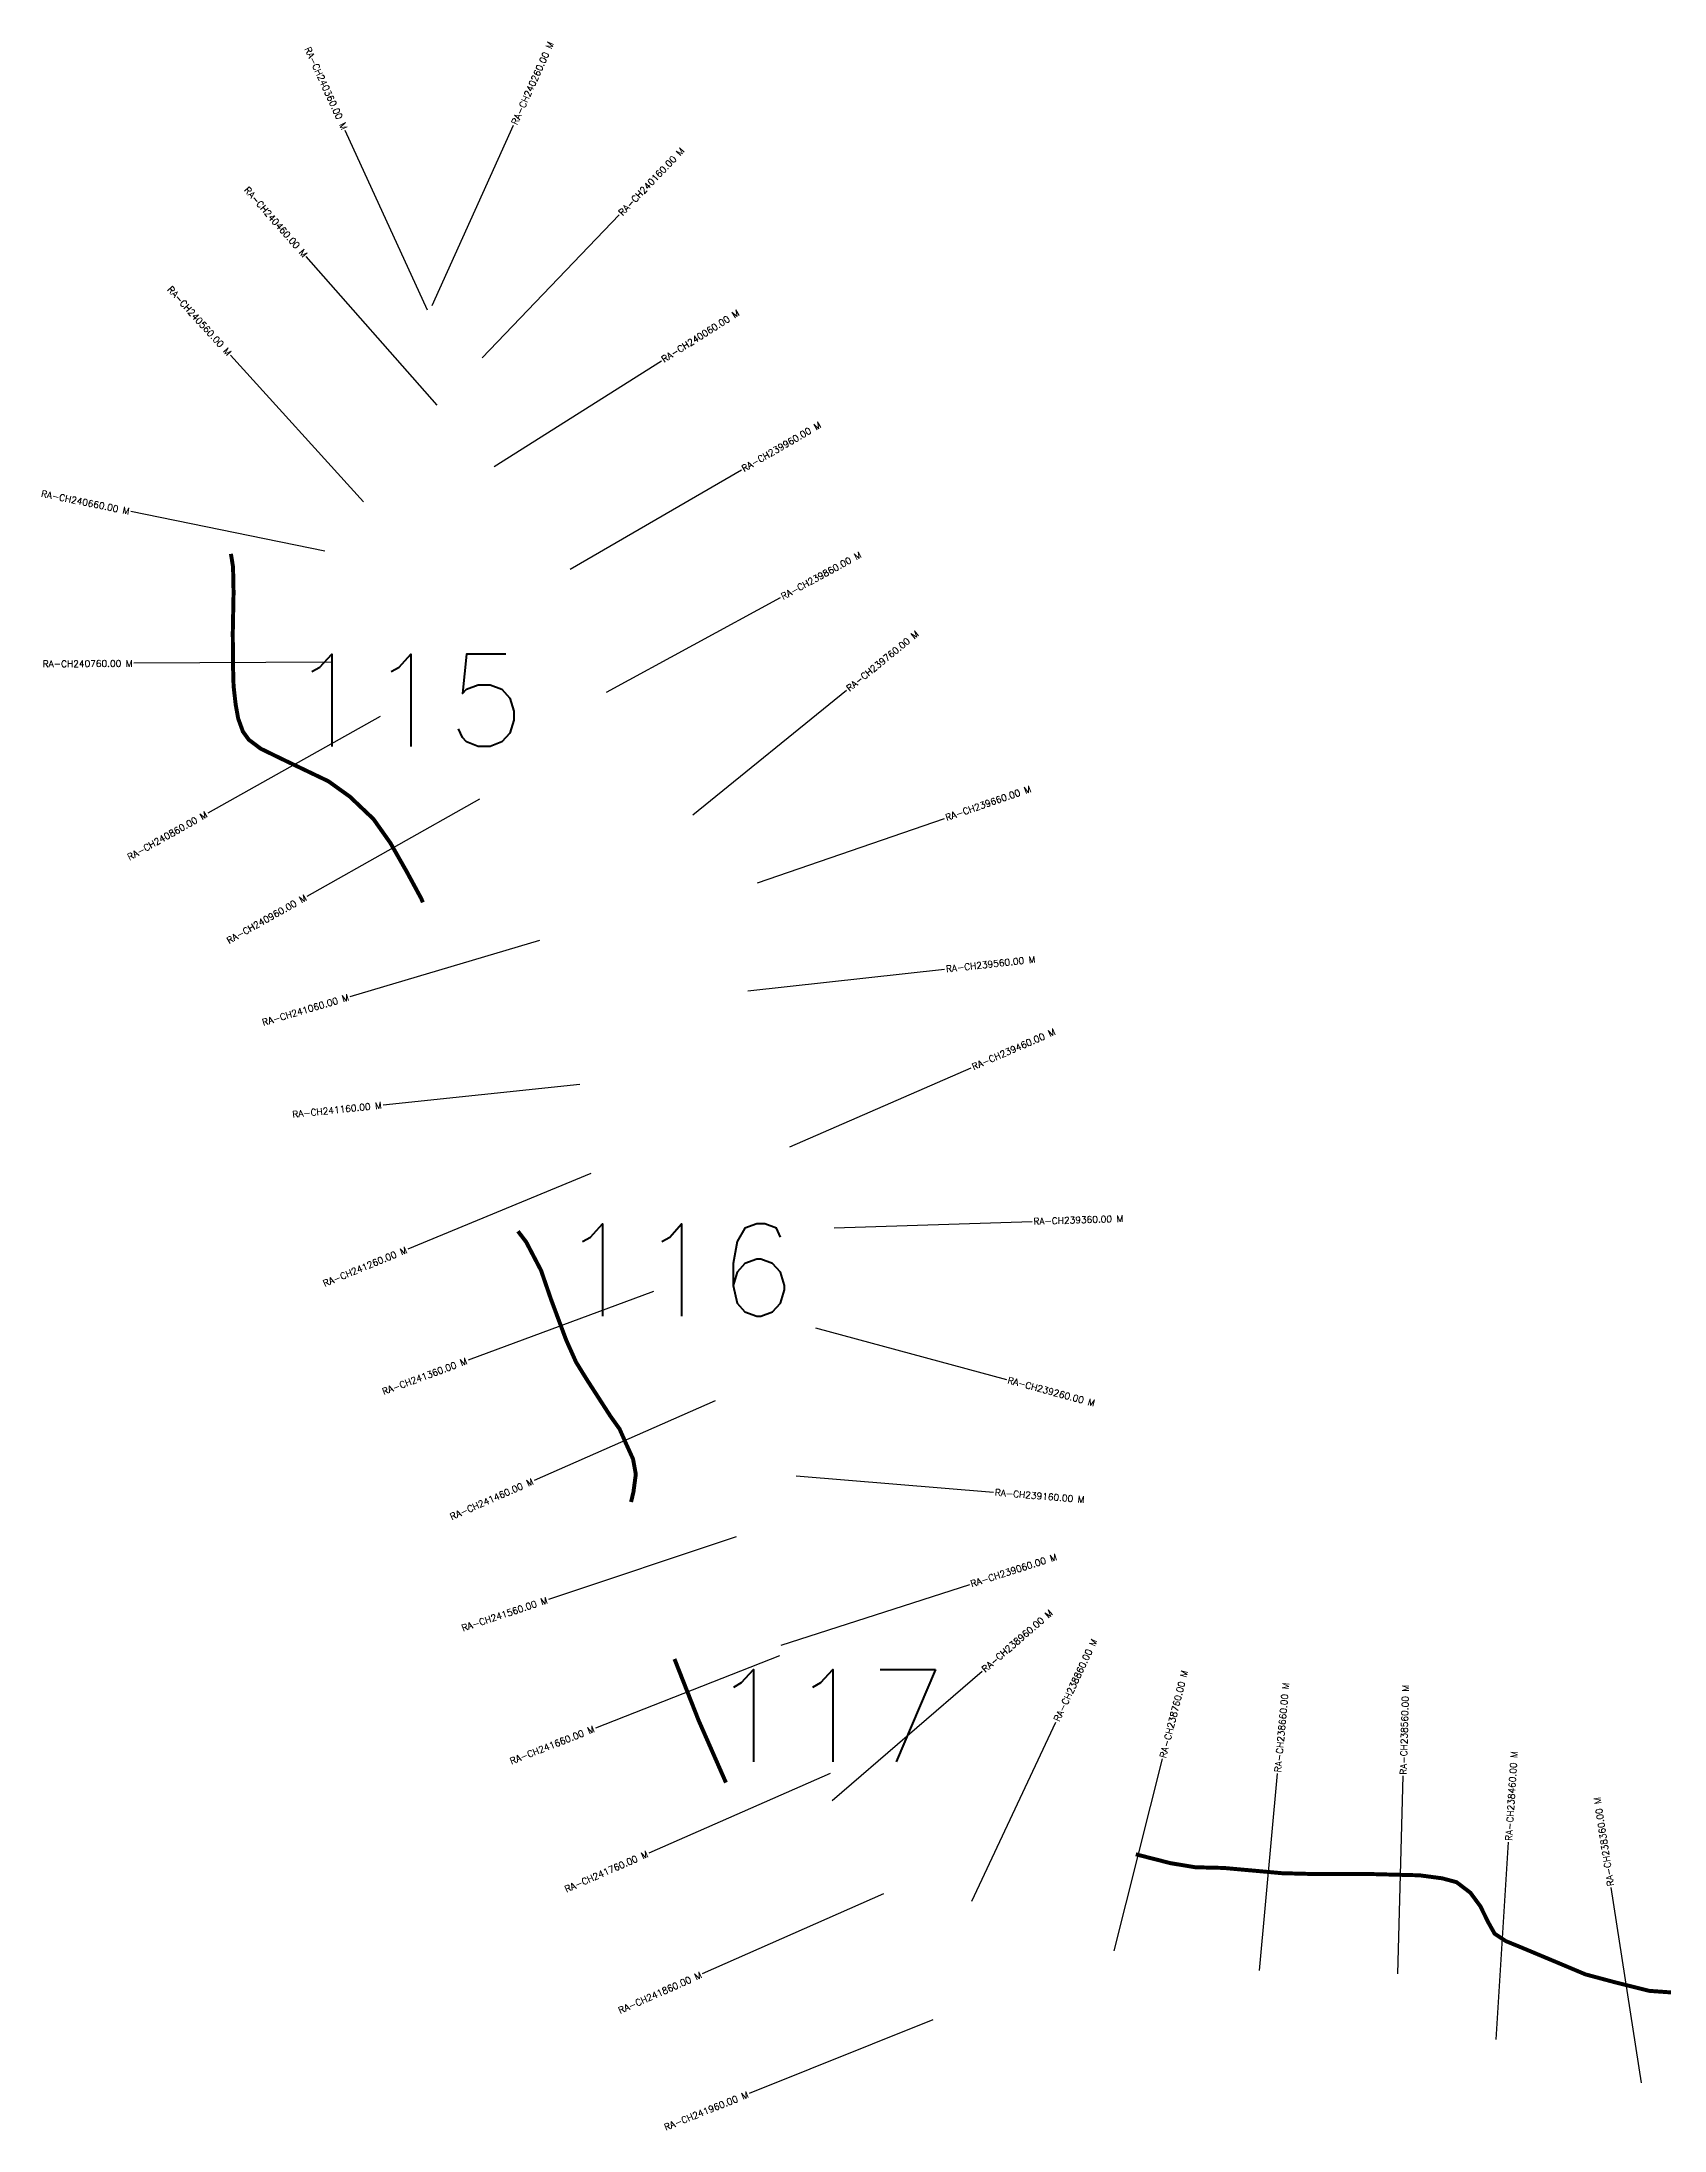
# Model space of a CAD drawing. Header units: metres. Extents: x 278749 to 284319, y 2047960 to 2051775.
# Drawn here: x 278749 to 279978, y 2049858 to 2051441 of the extents above; entities that cross this region are included whole.
import ezdxf
from ezdxf.enums import TextEntityAlignment as Align

# ---------------------------------------------------------------- set-up
doc = ezdxf.new("R2010")
doc.units = ezdxf.units.M
for name, color, linetype in [('CS', 134, 'Continuous'), ('CSMark', 6, 'Continuous'), ('NATURALLY PROTECTED', 3, 'Continuous')]:
    doc.layers.add(name, color=color, linetype=linetype)
doc.styles.get("Standard").update_dxf_attribs({"font": 'simplex.shx'})

msp = doc.modelspace()

# ---------------------------------------------------------------- linework, layer by layer
at = {"layer": 'CS'}
for p, q in [((279044.6, 2051240.9), (279106.2, 2051377.6)), ((279041.1, 2051237.3), (278978.7, 2051373.7)), ((279082.5, 2051201.4), (279186.4, 2051309.6)), ((279048.3, 2051165.3), (278949.2, 2051278)), ((278992.5, 2051092.1), (278891.8, 2051203.3)), ((279091.6, 2051118.8), (279218.3, 2051199.1)), ((279149.1, 2051041.1), (279278.9, 2051116.3)), ((278963.2, 2051054.8), (278816.2, 2051084.7)), ((279176.8, 2050947.7), (279308.6, 2051019.5)), ((278968.6, 2050970.5), (278818.6, 2050969.7)), ((279242.1, 2050854.8), (279358.6, 2050949.4)), ((279005.3, 2050929.3), (278874.5, 2050856.1)), ((279080.4, 2050866.7), (278949.7, 2050793)), ((279291, 2050803.2), (279432.8, 2050852.1)), ((279126, 2050759.6), (278982.3, 2050716.9)), ((279283.8, 2050721.3), (279432.9, 2050737.8)), ((279156.6, 2050650.3), (279007.4, 2050634.8)), ((279315.5, 2050603.1), (279453, 2050663.1)), ((279164.8, 2050582.8), (279026.1, 2050525.6)), ((279349.3, 2050541.8), (279499.2, 2050546.5)), ((279212.4, 2050493.5), (279071.8, 2050441.3)), ((279335.1, 2050465.8), (279479.9, 2050426.6)), ((279259.1, 2050410.6), (279121.8, 2050350.2)), ((279320.5, 2050353.6), (279470, 2050341.2)), ((279275, 2050307.4), (279132.7, 2050259.9)), ((279309, 2050225.4), (279451.9, 2050271.3)), ((279307.9, 2050217.1), (279168.3, 2050162.3)), ((279347.7, 2050107.6), (279461.3, 2050205.6)), ((279453.6, 2050031.1), (279517.1, 2050167)), ((279346.1, 2050128), (279208.8, 2050067.7)), ((279561.3, 2049993.6), (279598, 2050139)), ((279671.6, 2049978.6), (279685.2, 2050128)), ((279776.3, 2049976.2), (279780.4, 2050126.1)), ((279850.8, 2049926.2), (279860.2, 2050075.9)), ((279386.5, 2050036.7), (279249.3, 2049976)), ((279961, 2049893.4), (279937.9, 2050041.6)), ((279424, 2049941.2), (279284.8, 2049885.3))]:
    msp.add_line(p, q, dxfattribs=at)
at = {"layer": 'NATURALLY PROTECTED', "const_width": 3, "flags": 128}
for points in [[(278892.1, 2051052.7), (278893.7, 2051042.7), (278894.1, 2051023.4), (278893.5, 2050992.6), (278893.7, 2050967), (278894.1, 2050952.4), (278895.7, 2050938.3), (278897.6, 2050927.8), (278901.2, 2050917.9), (278905.6, 2050911.8), (278914.6, 2050905), (278931.4, 2050896.8), (278949.6, 2050888.1), (278965.9, 2050880.3), (278982.2, 2050868.6), (279000.1, 2050851.6), (279012.9, 2050833.5), (279025.2, 2050811.9), (279036.4, 2050791.2), (279037.5, 2050788.4)], [(279109.6, 2050539.1), (279115.8, 2050531), (279127.1, 2050509.4), (279134.7, 2050487.3), (279146.1, 2050456.7), (279153.6, 2050439.9), (279161.5, 2050427.1), (279179.6, 2050399), (279186.6, 2050389.2), (279191.4, 2050378.3), (279196.8, 2050366.4), (279198.9, 2050354.9), (279197.1, 2050341.4), (279195.3, 2050333.8)], [(279228.2, 2050214.8), (279246.6, 2050168), (279267.2, 2050121.1)], [(279984.8, 2049961.9), (279966.9, 2049963.2), (279941.6, 2049969.5), (279918.5, 2049975.7), (279897.6, 2049984.5), (279869.2, 2049996.4), (279858.2, 2050000.9), (279849.7, 2050006.5), (279844.7, 2050015.4), (279838.9, 2050027.3), (279831.3, 2050037.6), (279820.8, 2050045.6), (279810, 2050048.5), (279792.8, 2050050.8), (279750.2, 2050051.9), (279715.9, 2050051.7), (279688.6, 2050052.4), (279644.2, 2050056.4), (279622.9, 2050056.9), (279604.1, 2050060), (279580.6, 2050066), (279577.8, 2050066.8)]]:
    msp.add_lwpolyline(points, dxfattribs=at)

# ---------------------------------------------------------------- texts
at = {"char_height": 70, "attachment_point": 1}
for s, insert in [('115', (278935.5, 2050976.7)), ('116', (279140.6, 2050544.7)), ('117', (279255.1, 2050206.9))]:
    msp.add_mtext_dynamic_manual_height_columns(s, width=95.172, gutter_width=1, heights=[0], dxfattribs=dict(at, insert=insert))
at = {"layer": 'CSMark'}
for s, rotation, p in [('RA-CH240360.00 M', 294.5636, (278978.3, 2051374.7)), ('RA-CH240460.00 M', 311.334, (278948.6, 2051278.7)), ('RA-CH240560.00 M', 312.1714, (278891.1, 2051204)), ('RA-CH240660.00 M', 348.5093, (278815.2, 2051084.9)), ('RA-CH240760.00 M', 0.3195, (278817.6, 2050969.6)), ('RA-CH240860.00 M', 29.2459, (278873.6, 2050855.6)), ('RA-CH240960.00 M', 29.4239, (278948.8, 2050792.5)), ('RA-CH241060.00 M', 16.5396, (278981.3, 2050716.6)), ('RA-CH241160.00 M', 5.9273, (279006.4, 2050634.7)), ('RA-CH241260.00 M', 22.4254, (279025.2, 2050525.2)), ('RA-CH241360.00 M', 20.3732, (279070.8, 2050441)), ('RA-CH241460.00 M', 23.7595, (279120.9, 2050349.8)), ('RA-CH241560.00 M', 18.4614, (279131.8, 2050259.6)), ('RA-CH241660.00 M', 21.4299, (279167.3, 2050162)), ('RA-CH241760.00 M', 23.703, (279207.8, 2050067.3)), ('RA-CH241860.00 M', 23.8888, (279248.4, 2049975.6)), ('RA-CH241960.00 M', 21.8907, (279283.9, 2049884.9))]:
    msp.add_text(s, height=5, rotation=rotation, dxfattribs=at).set_placement(p, align=Align.MIDDLE_RIGHT)
for s, rotation, p in [('RA-CH240260.00 M', 65.7494, (279106.7, 2051378.5)), ('RA-CH240160.00 M', 46.154, (279187.1, 2051310.3)), ('RA-CH240060.00 M', 32.3598, (279219.1, 2051199.6)), ('RA-CH239960.00 M', 30.1064, (279279.7, 2051116.8)), ('RA-CH239860.00 M', 28.5859, (279309.4, 2051019.9)), ('RA-CH239760.00 M', 39.0667, (279359.4, 2050950)), ('RA-CH239660.00 M', 19.0343, (279433.7, 2050852.5)), ('RA-CH239560.00 M', 6.3008, (279433.9, 2050737.9)), ('RA-CH239460.00 M', 23.5847, (279453.9, 2050663.5)), ('RA-CH239360.00 M', 1.7911, (279500.2, 2050546.6)), ('RA-CH239260.00 M', 344.8693, (279480.8, 2050426.4)), ('RA-CH239160.00 M', 355.282, (279471, 2050341.2)), ('RA-CH239060.00 M', 17.7987, (279452.8, 2050271.6)), ('RA-CH238960.00 M', 40.7771, (279462.1, 2050206.2)), ('RA-CH238860.00 M', 64.9485, (279517.6, 2050167.9)), ('RA-CH238760.00 M', 75.8456, (279598.2, 2050140)), ('RA-CH238660.00 M', 84.7913, (279685.3, 2050129)), ('RA-CH238560.00 M', 88.4641, (279780.4, 2050127.1)), ('RA-CH238460.00 M', 86.4051, (279860.3, 2050076.9)), ('RA-CH238360.00 M', 98.856, (279937.7, 2050042.6))]:
    msp.add_text(s, height=5, rotation=rotation, dxfattribs=at).set_placement(p, align=Align.MIDDLE_LEFT)

doc.saveas('drawing.dxf')
